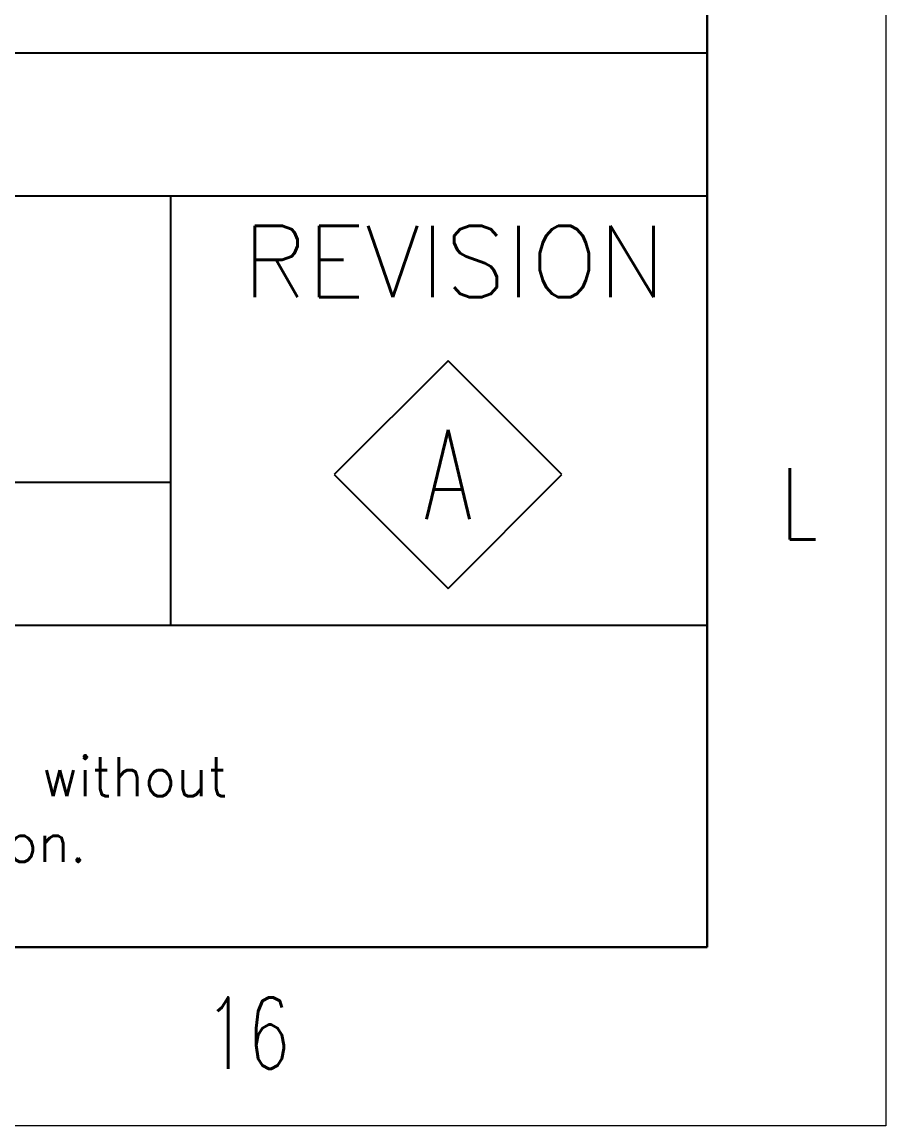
# Model space of a CAD drawing. Header units: millimetres. Extents: x -10610309 to -7681154, y 4147866 to 4574587.
# Drawn here: x -10031336 to -10006805, y 4147866 to 4179218 of the extents above; entities that cross this region are included whole.
import ezdxf
from ezdxf.enums import TextEntityAlignment as Align

# ---------------------------------------------------------------- set-up
doc = ezdxf.new("R2010")
doc.units = ezdxf.units.MM
doc.layers.add('TEG BORDER', color=7, linetype='Continuous')
doc.styles.add('HZTXT', font='simplexs.shx', dxfattribs={"width": 0.7, "bigfont": 'hztxt.shx'})
doc.styles.add('TEG BORDER', font='txt_qlt.shx', dxfattribs={"width": 0.7, "bigfont": 'hztxt.shx'})

# ---------------------------------------------------------------- blocks, each defined once
blk = doc.blocks.new('TEG BORDER A2')
for p, q in [((589, 5), (589, 116)), ((489, 5), (589, 5))]:
    blk.add_line(p, q)
at = {"color": 5, "lineweight": 15}
blk.add_lwpolyline([(0, 420), (594, 420), (594, 0), (0, 0)], close=True, dxfattribs=at)
blk.add_lwpolyline([(5, 415), (589, 415), (589, 5), (5, 5)], close=True)
at = {"layer": 'TEG BORDER'}
for p, q in [((489, 30), (589, 30)), ((489, 26), (589, 26)), ((574, 26), (574, 14)), ((581.763, 21.392), (578.581, 18.21)), ((584.945, 18.21), (581.763, 21.392)), ((578.581, 18.21), (581.763, 15.028)), ((581.763, 15.028), (584.945, 18.21)), ((504, 18), (574, 18)), ((489, 14), (589, 14)), ((489, 14), (589, 14))]:
    blk.add_line(p, q, dxfattribs=at)
at = {"char_height": 2, "width": 2, "style": 'TEG BORDER'}
for s, insert, attachment_point in [('L', (592.09, 18.389), 3), ('\\pi0.033333;16', (574.922, 1.593), 7)]:
    blk.add_mtext(s, dxfattribs=dict(at, insert=insert, attachment_point=attachment_point))
at = {"layer": 'TEG BORDER', "style": 'TEG BORDER'}
blk.add_text('REVISION', height=2, dxfattribs=at).set_placement((576.015, 23.164))
at = {"layer": 'TEG BORDER', "color": 7, "style": 'TEG BORDER'}
for s, p in [('Corporation and any Information, contained in this Drawing will not be Reproduced, Disclosed to others without', (491.706, 9.216)), ('Explicit Written Permission from ZICOM Equipment Pte Ltd., & Sinopec Petroleum Engineering Corporation.', (491.655, 7.379))]:
    blk.add_text(s, height=1.0962, dxfattribs=at).set_placement(p)

msp = doc.modelspace()

# ---------------------------------------------------------------- block references
at = {"xscale": 1016.000510979745, "yscale": 1016.000510979745, "zscale": 1016.000510979745}
msp.add_blockref('TEG BORDER A2', (-10610309, 4147866), dxfattribs=at)

# ---------------------------------------------------------------- texts
at = {"style": 'HZTXT', "width": 0.7}
msp.add_text('A', height=2540, dxfattribs=at).set_placement((-10019238, 4166368), align=Align.MIDDLE_CENTER)

doc.saveas('drawing.dxf')
